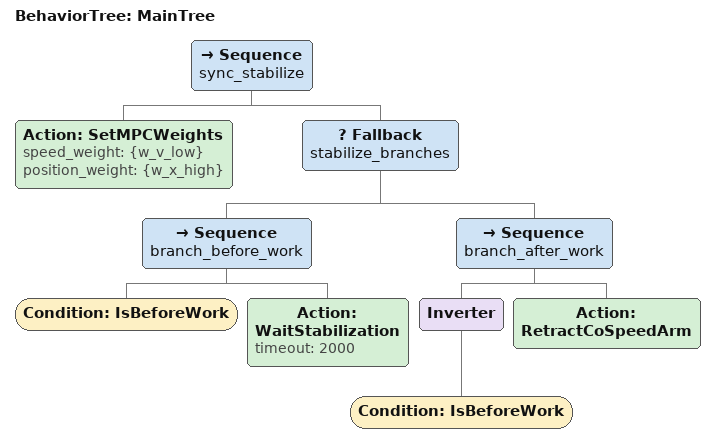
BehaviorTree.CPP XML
<root BTCPP_format="4">
  <BehaviorTree ID="MainTree">
    <Sequence name="sync_stabilize">
      <Action ID="SetMPCWeights" speed_weight="{w_v_low}" position_weight="{w_x_high}"/>
      <Fallback name="stabilize_branches">
        <Sequence name="branch_before_work">
          <Condition ID="IsBeforeWork"/>
          <Action ID="WaitStabilization" timeout="2000"/>
        </Sequence>
        <Sequence name="branch_after_work">
          <Inverter>
            <Condition ID="IsBeforeWork"/>
          </Inverter>
          <Action ID="RetractCoSpeedArm"/>
        </Sequence>
      </Fallback>
    </Sequence>
  </BehaviorTree>

  <!-- ================================================================
       S7: 共速臂展开 (动态模式)
       ================================================================ -->
</root>
